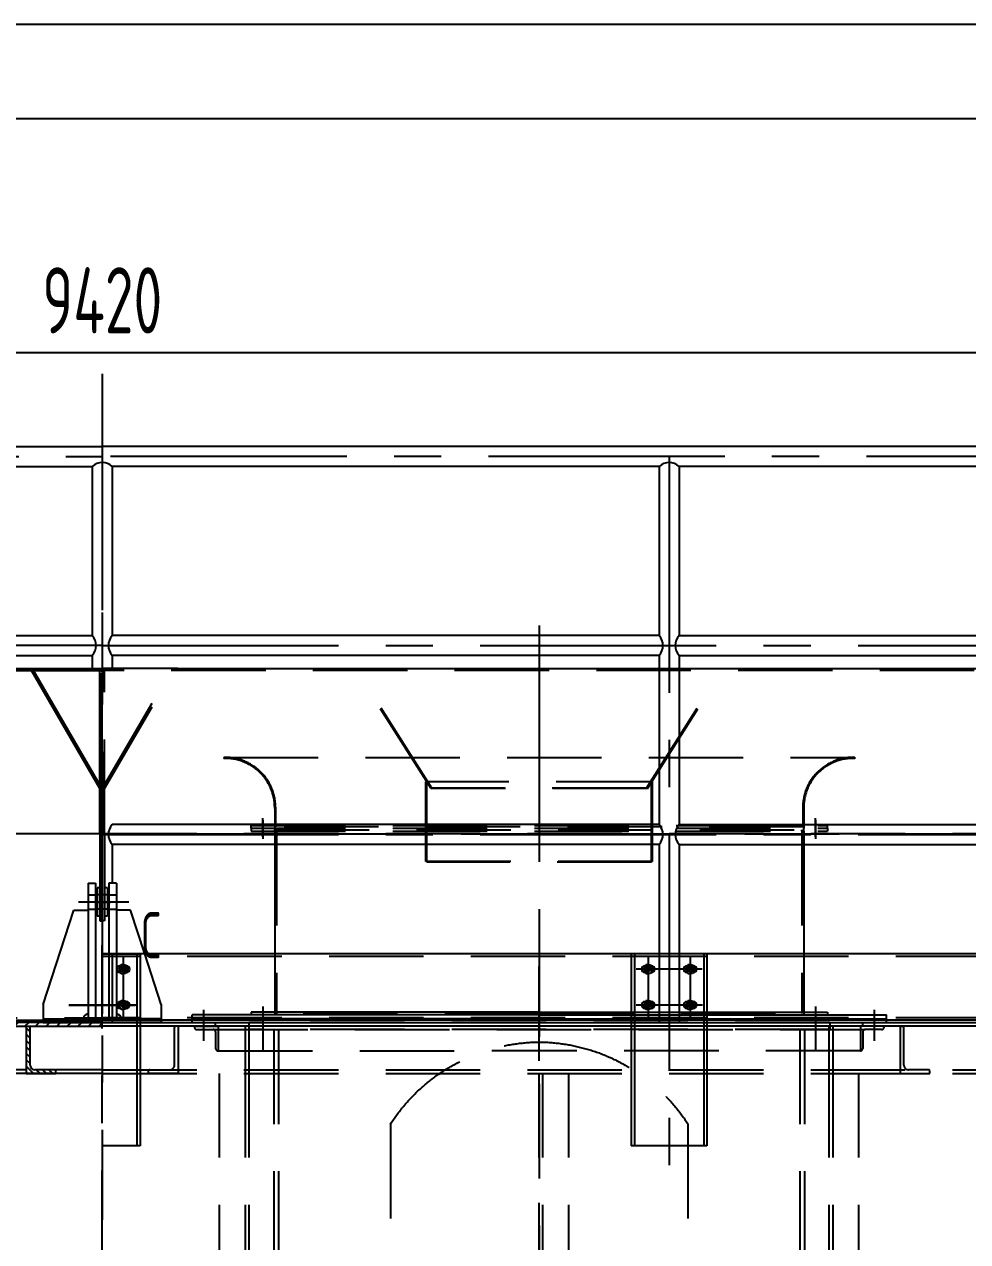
# Model space of a CAD drawing. Header units: millimetres. Extents: x 0 to 16800, y 0 to 11880.
# Drawn here: x 8706 to 10703, y 9304 to 11880 of the extents above; entities that cross this region are included whole.
import ezdxf
from ezdxf.enums import TextEntityAlignment as Align

# ---------------------------------------------------------------- set-up
doc = ezdxf.new("R2010")
doc.units = ezdxf.units.MM
doc.header["$LTSCALE"] = 400
doc.header["$MEASUREMENT"] = 0
doc.linetypes.add('F', pattern=[0.75, 0.5, -0.25])
doc.linetypes.add('G', pattern=[2, 1.25, -0.25, 0.25, -0.25])
for name, color, linetype in [('01', 7, 'Continuous'), ('02', 1, 'Continuous'), ('04', 2, 'F'), ('05', 4, 'G'), ('08', 1, 'Continuous'), ('11', 3, 'Continuous')]:
    doc.layers.add(name, color=color, linetype=linetype)
doc.styles.get("Standard").update_dxf_attribs({"font": 'isocp', "width": 0.707, "bigfont": 'intecad.shx'})
doc.dimstyles.new('INTE', dxfattribs={"dimscale": 40, "dimtxt": 3.5, "dimasz": 3, "dimexe": 3, "dimexo": 0, "dimgap": 1, "dimtad": 1, "dimdsep": 46, "dimtxsty": 'Standard', "dimcen": 0, "dimclrd": 1, "dimclre": 1, "dimclrt": 3, "dimaunit": 1, "dimadec": 1, "dimazin": 0, "dimtfac": 1, "dimtmove": 0, "dimatfit": 0, "dimfxl": 0, "dimarcsym": 0})
pattern_1 = [(135, (2824.011, -2588.643), (-8.838835, -8.838835), [])]

# ---------------------------------------------------------------- blocks, each defined once
blk = doc.blocks.new('*U120')
at = {"layer": '01'}
for p, q in [((0, 100), (5.4, 100)), ((0, 100), (0, 0)), ((8, 18), (8, 97.4)), ((0, 0), (63, 0)), ((60.4, 8), (18, 8)), ((63, 0), (63, 5.4))]:
    blk.add_line(p, q, dxfattribs=at)
for centre, radius, start, end in [((5.4, 97.4), 2.64, 359.954, 90), ((18, 18), 10, 180, 270), ((60.4, 5.4), 2.64, 0, 89.9895)]:
    blk.add_arc(centre, radius, start, end, dxfattribs=at)
blk = doc.blocks.new('*U122')
at = {"layer": '01'}
for p, q in [((0, 10), (-9, 4.8)), ((-9, 4.8), (-9, 0)), ((-9, -4.8), (-9, 0)), ((9, 4.8), (0, 10)), ((9, 0), (9, 4.8)), ((0, -10), (-9, -4.8)), ((9, -4.8), (0, -10)), ((9, 0), (9, -4.8))]:
    blk.add_line(p, q, dxfattribs=at)
blk.add_circle((0, 0), 4.8, dxfattribs=at)
at = {"layer": '02'}
blk.add_arc((0, 0), 6, 266.5577, 182.6113, dxfattribs=at)
at = {"layer": '05'}
for p, q in [((9.6, 0), (-9.8, 0)), ((0, 10.6), (0, -10.5))]:
    blk.add_line(p, q, dxfattribs=at)
blk = doc.blocks.new('RWERW')
at = {"layer": '04', "color": 2, "linetype": 'F'}
for p, q in [((-15257.2, 9834.4), (-15257.2, 8214.4)), ((-15872.2, 9664.4), (-15872.2, 9649.4)), ((-15872.2, 9664.4), (-14642.2, 9664.4)), ((-15842.2, 9684), (-15842.2, 9606.5)), ((-14672.2, 9684), (-14672.2, 9606.5)), ((-14642.2, 9664.4), (-14642.2, 9649.4)), ((-14642.2, 9664.4), (-14642.2, 9649.4)), ((-15872.2, 9649.4), (-14642.2, 9649.4)), ((-15819.2, 9649.4), (-15819.2, 8929.4)), ((-15809.2, 9649.4), (-15809.2, 8929.4)), ((-14705.2, 9649.4), (-14705.2, 8929.4)), ((-14695.2, 9649.4), (-14695.2, 8929.4)), ((-15572.2, 9449.3), (-15572.2, 9011.3)), ((-14942.2, 9449.3), (-14942.2, 9011.3)), ((-15257.2, 8440.7), (-15257.2, 8986)), ((-15257.2, 8440.7), (-15257.2, 8986)), ((-15257.2, 8440.7), (-15257.2, 8986)), ((-15257.2, 8440.7), (-15257.2, 8986)), ((-15872.2, 8929.4), (-14642.2, 8929.4)), ((-15872.2, 8929.4), (-15872.2, 8914.4)), ((-15872.2, 8914.4), (-14642.2, 8914.4)), ((-15872.2, 8914.4), (-15872.2, 8894.4)), ((-15842.2, 8825), (-15842.2, 8939.3)), ((-14672.2, 8825), (-14672.2, 8939.3)), ((-14642.2, 8929.4), (-14642.2, 8914.4)), ((-14642.2, 8914.4), (-14642.2, 8894.4)), ((-15257.2, 8904.4), (-15872.2, 8904.4)), ((-15872.2, 8894.4), (-15819.2, 8894.4)), ((-15257.2, 8894.4), (-15872.2, 8894.4)), ((-15872.2, 8884.4), (-15872.2, 8894.4)), ((-15819.2, 8886.4), (-15827.2, 8894.4)), ((-15819.2, 8894.4), (-15819.2, 8904.4)), ((-15819.2, 8899.4), (-15257.2, 8899.4)), ((-15819.2, 8844.4), (-15819.2, 8894.4)), ((-15819.2, 8894.4), (-15819.2, 8855.2)), ((-15813.2, 8894.4), (-15813.2, 8899.4)), ((-15813.2, 8894.4), (-15813.2, 8844.4)), ((-15257.2, 8904.4), (-14642.2, 8904.4)), ((-14695.2, 8899.4), (-15257.2, 8899.4)), ((-15257.2, 8894.4), (-14642.2, 8894.4)), ((-14701.2, 8894.4), (-14701.2, 8899.4)), ((-14701.2, 8894.4), (-14701.2, 8844.4)), ((-14695.2, 8894.4), (-14695.2, 8904.4)), ((-14695.2, 8886.4), (-14687.2, 8894.4)), ((-14642.2, 8894.4), (-14695.2, 8894.4)), ((-14695.2, 8844.4), (-14695.2, 8894.4)), ((-14695.2, 8894.4), (-14695.2, 8855.2)), ((-14642.2, 8884.4), (-14642.2, 8894.4)), ((-15829.2, 8854.4), (-15872.2, 8884.4)), ((-14685.2, 8854.4), (-14642.2, 8884.4)), ((-15819.2, 8844.4), (-15868.2, 8568.4)), ((-15813.3, 8843.4), (-15862.2, 8567.9)), ((-15829.2, 8854.4), (-15819.2, 8854.4)), ((-15819.2, 8844.4), (-15257.2, 8844.4)), ((-15819.2, 8844.4), (-15813.3, 8843.4)), ((-14695.2, 8844.4), (-15257.2, 8844.4)), ((-14695.2, 8844.4), (-14701.1, 8843.4)), ((-14701.1, 8843.4), (-14652.2, 8567.9)), ((-14685.2, 8854.4), (-14695.2, 8854.4)), ((-14695.2, 8844.4), (-14646.2, 8568.4)), ((-15285.8, 8831.5), (-15855.1, 8574.4)), ((-15228.7, 8831.5), (-14659.4, 8574.4)), ((-15877.5, 8558.4), (-15918.2, 8508.4)), ((-15877.5, 8558.4), (-15868.2, 8558.4)), ((-15868.2, 8498.4), (-15868.2, 8568.4)), ((-15868.2, 8568.4), (-15257.2, 8568.4)), ((-15862.1, 8568.4), (-15868, 8569.5)), ((-15862.2, 8498.4), (-15862.2, 8567.9)), ((-15740.2, 8558.4), (-15740.2, 8498.4)), ((-15734.2, 8558.4), (-15740.2, 8558.4)), ((-15734.2, 8558.4), (-15734.2, 8498.4)), ((-15580.2, 8558.4), (-15580.2, 8498.4)), ((-15574.2, 8558.4), (-15580.2, 8558.4)), ((-15574.2, 8558.4), (-15574.2, 8498.4)), ((-15420.2, 8558.4), (-15420.2, 8498.4)), ((-15414.2, 8558.4), (-15420.2, 8558.4)), ((-15414.2, 8558.4), (-15414.2, 8498.4)), ((-15257.2, 8558.4), (-15260.2, 8558.4)), ((-15260.2, 8498.4), (-15260.2, 8558.4)), ((-14646.2, 8568.4), (-15257.2, 8568.4)), ((-15257.2, 8558.4), (-15254.2, 8558.4)), ((-15254.2, 8498.4), (-15254.2, 8558.4)), ((-15100.2, 8558.4), (-15100.2, 8498.4)), ((-15100.2, 8558.4), (-15094.2, 8558.4)), ((-15094.2, 8558.4), (-15094.2, 8498.4)), ((-14940.2, 8558.4), (-14940.2, 8498.4)), ((-14940.2, 8558.4), (-14934.2, 8558.4)), ((-14934.2, 8558.4), (-14934.2, 8498.4)), ((-14780.2, 8558.4), (-14780.2, 8498.4)), ((-14780.2, 8558.4), (-14774.2, 8558.4)), ((-14774.2, 8558.4), (-14774.2, 8498.4)), ((-14652.3, 8568.4), (-14646.4, 8569.5)), ((-14652.2, 8498.4), (-14652.2, 8567.9)), ((-14646.2, 8498.4), (-14646.2, 8568.4)), ((-14637, 8558.4), (-14646.2, 8558.4)), ((-14637, 8558.4), (-14596.2, 8508.4)), ((-15918.2, 8508.4), (-15918.2, 8498.4)), ((-15898.7, 8459.2), (-15898.7, 8519.2)), ((-15879.8, 8498.4), (-15868.2, 8508.5)), ((-15734.2, 8508.4), (-15740.2, 8508.4)), ((-15574.2, 8508.4), (-15580.2, 8508.4)), ((-15414.2, 8508.4), (-15420.2, 8508.4)), ((-15257.2, 8508.4), (-15260.2, 8508.4)), ((-15257.2, 8508.4), (-15254.2, 8508.4)), ((-15100.2, 8508.4), (-15094.2, 8508.4)), ((-14940.2, 8508.4), (-14934.2, 8508.4)), ((-14780.2, 8508.4), (-14774.2, 8508.4)), ((-14634.6, 8498.4), (-14646.2, 8508.5)), ((-14615.7, 8459.2), (-14615.7, 8519.2)), ((-14596.2, 8508.4), (-14596.2, 8498.4)), ((-15257.2, 8498.4), (-15921.2, 8498.4)), ((-15921.2, 8478.4), (-15921.2, 8498.4)), ((-15921.2, 8488.4), (-15257.2, 8488.4)), ((-15921.2, 8488.4), (-15257.2, 8488.4)), ((-15921.2, 8478.4), (-15257.2, 8478.4)), ((-15868.2, 8488.4), (-15868.2, 8498.4)), ((-15868.2, 8493.4), (-15257.2, 8493.4)), ((-15862.2, 8498.4), (-15862.2, 8493.4)), ((-15257.2, 8498.4), (-14593.2, 8498.4)), ((-14646.2, 8493.4), (-15257.2, 8493.4)), ((-14593.2, 8488.4), (-15257.2, 8488.4)), ((-14593.2, 8488.4), (-15257.2, 8488.4)), ((-14593.2, 8478.4), (-15257.2, 8478.4)), ((-14652.2, 8498.4), (-14652.2, 8493.4)), ((-14646.2, 8488.4), (-14646.2, 8498.4)), ((-14593.2, 8478.4), (-14593.2, 8498.4)), ((-15899.2, 8255.5), (-15899.2, 8296.2)), ((-14615.2, 8255.5), (-14615.2, 8296.2)), ((-15921.2, 8278.4), (-15871.2, 8278.4)), ((-15871.2, 8278.4), (-15921.2, 8278.4)), ((-15921.2, 8278.4), (-15921.2, 8274.9)), ((-15919.7, 8273.4), (-15881.7, 8273.4)), ((-15876.2, 8278.4), (-14638.2, 8278.4)), ((-15871.2, 8228.4), (-15871.2, 8278.4)), ((-15871.2, 8273.4), (-14643.2, 8273.4)), ((-15257.2, 8286.5), (-15257.2, 7632)), ((-14643.2, 8278.4), (-14593.2, 8278.4)), ((-14593.2, 8278.4), (-14643.2, 8278.4)), ((-14643.2, 8228.4), (-14643.2, 8278.4)), ((-14594.7, 8273.4), (-14632.7, 8273.4)), ((-14593.2, 8278.4), (-14593.2, 8274.9)), ((-15876.2, 8267.9), (-15876.2, 8230.1)), ((-14638.2, 8267.9), (-14638.2, 8230.1)), ((-15876.2, 8230.1), (-15876.2, 7598.4)), ((-15874.6, 8228.4), (-14639.9, 8228.4)), ((-15871.2, 8228.4), (-15874.6, 8228.4)), ((-15871.2, 8228.4), (-15871.2, 7609.4)), ((-15826.2, 8228.4), (-15826.2, 7653.3)), ((-15826.2, 8228.4), (-15826.2, 7653.3)), ((-15826.2, 8223.4), (-15259.7, 8223.4)), ((-15259.7, 8228.4), (-15259.7, 7818.4)), ((-15254.7, 8228.4), (-15254.7, 7818.4)), ((-15254.7, 8223.4), (-14688.2, 8223.4)), ((-14688.2, 8228.4), (-14688.2, 7759)), ((-14688.2, 8228.4), (-14688.2, 7759)), ((-14643.2, 8230.1), (-14643.2, 7760.4)), ((-14638.2, 8230.1), (-14638.2, 7713.4)), ((-15826.2, 7818.4), (-14688.2, 7818.4)), ((-15826.2, 7653.3), (-14688.2, 7759)), ((-15826.2, 7653.3), (-14688.2, 7759)), ((-14643.2, 7760.4), (-14643.2, 7722.5)), ((-15843.2, 7728.4), (-16091.6, 7728.4)), ((-15876.2, 7598.4), (-14638.2, 7713.4)), ((-15865.8, 7604.4), (-14684.2, 7714.2)), ((-14685.5, 7714.1), (-14647.8, 7717.6))]:
    blk.add_line(p, q, dxfattribs=at)
at = {"layer": '04', "color": 2, "linetype": 'F', "ltscale": 1.25}
for p, q in [((-16057.2, 7845.4), (-16057.2, 7875.4)), ((-16057.2, 7875.4), (-16027.2, 7875.4)), ((-16057.2, 7875.4), (-16027.2, 7875.4)), ((-16053.2, 7728.4), (-16053.2, 7875.4)), ((-16027.2, 7728.4), (-16027.2, 7875.4)), ((-16057.2, 7845.4), (-16057.2, 7728.4)), ((-16027.2, 7845.4), (-15876.2, 7845.4)), ((-16027.2, 7842.4), (-15876.2, 7842.4)), ((-15876.2, 7611.4), (-15876.2, 7845.4)), ((-16057.2, 7611.4), (-16057.2, 7728.4)), ((-16053.2, 7728.4), (-16053.2, 7581.4)), ((-16027.2, 7728.4), (-16027.2, 7581.4)), ((-16057.2, 7611.4), (-16057.2, 7581.4)), ((-16027.2, 7614.4), (-15876.2, 7614.4)), ((-16027.2, 7611.4), (-15876.2, 7611.4)), ((-16064.2, 7593.4), (-16045, 7593.4)), ((-16057.2, 7581.4), (-16027.2, 7581.4)), ((-16057.2, 7581.4), (-16027.2, 7581.4))]:
    blk.add_line(p, q, dxfattribs=at)
at = {"layer": '04', "color": 2, "linetype": 'F'}
for centre, radius, start, end in [((-15252.9, 9242.8), 380.3, 90.6529, 147.1115), ((-15261.6, 9242.8), 380.3, 32.8885, 89.3471), ((-14850.3, 9019.8), 722, 180.6757, 235.6912), ((-15664.2, 9019.8), 722, 304.3088, 359.3243), ((-15919.7, 8274.9), 1.52, 180, 270), ((-15881.7, 8267.9), 5.5, 360, 89.8782), ((-14632.7, 8267.9), 5.5, 90.1218, 180), ((-14594.7, 8274.9), 1.52, 270, 0), ((-15874.6, 8230.1), 1.65, 180.2621, 270), ((-14639.9, 8230.1), 1.65, 270, 359.7379), ((-14648.2, 7722.5), 5, 275.3071, 0), ((-15866.2, 7609.4), 5, 180, 275.3071)]:
    blk.add_arc(centre, radius, start, end, dxfattribs=at)
for p in [(-15871.2, 8498.4), (-15871.2, 8498.4), (-14643.2, 8498.4), (-14643.2, 8498.4)]:
    blk.add_point(p, dxfattribs=at)
blk = doc.blocks.new('*D143')
at = {"layer": '08', "color": 1, "lineweight": -2}
for p, q in [((4160.8, 9429.8), (4160.8, 11305.8)), ((13580.8, 9899.6), (13580.8, 11305.8)), ((4280.8, 11185.8), (13460.8, 11185.8))]:
    blk.add_line(p, q, dxfattribs=at)
at = {"layer": '08', "color": 1}
for points in [[(4280.8, 11205.8), (4280.8, 11165.8), (4160.8, 11185.8)], [(13460.8, 11205.8), (13460.8, 11165.8), (13580.8, 11185.8)]]:
    blk.add_solid(points, dxfattribs=at)
at = {"layer": 'DEFPOINTS', "color": 0}
for p in [(13580.8, 11185.8), (13580.8, 9899.6), (4160.8, 9429.8)]:
    blk.add_point(p, dxfattribs=at)
at = {"layer": '08', "color": 3, "insert": (8870.8, 11295.8), "char_height": 140, "attachment_point": 5}
blk.add_mtext('9420', dxfattribs=at)
blk = doc.blocks.new('*U145')
at = {"layer": '01'}
blk.add_lwpolyline([(415, 292), (25, 292)], dxfattribs=at)
at = {"layer": '02'}
blk.add_lwpolyline([(420, 297), (0, 297)], dxfattribs=at)

msp = doc.modelspace()

# ---------------------------------------------------------------- hatches: boundary and pattern name
at = {"layer": '02', "linetype": 'Continuous'}
h = msp.add_hatch(dxfattribs=at)
h.set_pattern_fill('ANSI31', color=1, scale=100, angle=90, style=0)
h.set_pattern_definition(pattern_1)
h.paths.add_polyline_path([(8870.786, 10513.11), (8870.786, 10516.462), (7945.786, 10516.462), (7945.786, 10512.462), (8870.138, 10512.462)])
h = msp.add_hatch(dxfattribs=at)
h.set_pattern_fill('ANSI31', color=1, scale=100, style=0)
h.set_pattern_definition([(45, (2824.011, -2588.643), (-8.838835, 8.838835), [])])
h.paths.add_polyline_path([(8725.41, 10512.462), (8720.786, 10512.462), (8865.786, 10262.462), (8865.786, 10270.435)])
h = msp.add_hatch(dxfattribs=at)
h.set_pattern_fill('ANSI31', color=1, scale=100, angle=90, style=0)
h.set_pattern_definition(pattern_1)
h.paths.add_polyline_path([(8870.786, 10512.462), (8865.786, 10512.462), (8865.786, 10166.462), (8870.786, 10166.462)])
h = msp.add_hatch(dxfattribs=at)
h.set_pattern_fill('LINE', color=1, scale=5, angle=45, style=0)
h.set_pattern_definition([(45, (-17332.73, 7248.03), (-11.22532, 11.22532), [])])
h.paths.add_polyline_path([(7235.786, 9767.462), (6455.786, 9767.462), (6455.786, 9759.462), (6475.368, 9759.462), (7235.786, 9759.462)])
h.paths.add_polyline_path([(8870.786, 9767.462), (8655.786, 9767.462), (8655.786, 9759.462), (8675.368, 9759.462), (8870.786, 9759.462)])
h.paths.add_polyline_path([(8655.786, 9767.462), (8630.786, 9767.462), (8630.786, 9759.462), (8655.786, 9759.462)])
h.paths.add_polyline_path([(7260.786, 9767.462), (7235.786, 9767.462), (7235.786, 9759.462), (7260.786, 9759.462)])
h.paths.add_polyline_path([(6455.786, 9767.462), (6430.786, 9767.462), (6430.786, 9759.462), (6455.786, 9759.462)])
h.paths.add_polyline_path([(5060.786, 9767.462), (5035.786, 9767.462), (5035.786, 9759.462), (5060.786, 9759.462)])
h.paths.add_polyline_path([(5035.786, 9767.462), (4168.786, 9767.462), (4168.786, 9759.462), (5035.786, 9759.462)])
h = msp.add_hatch(dxfattribs=at)
h.set_pattern_fill('LINE', color=1, scale=3, angle=45, style=0)
h.set_pattern_definition([(315, (-23383.1015, 12335.285), (-6.735192, -6.735192), [])])
h.paths.add_polyline_path([(8772.786, 9664.822), (8772.786, 9659.462), (8709.786, 9659.462), (8709.786, 9759.462), (8714.057, 9759.462), (8717.786, 9756.822), (8717.786, 9677.462, 0.41421353), (8727.786, 9667.462), (8770.146, 9667.462)])

# ---------------------------------------------------------------- linework, layer by layer
at = {"color": 7, "linetype": 'Continuous'}
for p, q in [((9030.786, 10516.462), (8870.786, 10516.459)), ((9030.786, 10516.462), (12668.711, 10516.462)), ((8875.786, 10166.462), (8875.786, 9982.463)), ((8840.786, 10062.462), (8840.786, 9775.462)), ((8856.786, 10062.462), (8856.786, 9775.462)), ((8859.786, 10052.462), (8859.786, 9992.462)), ((8881.786, 10052.462), (8881.786, 9992.462)), ((8884.786, 10062.462), (8884.786, 9775.462)), ((8900.786, 10062.462), (8900.786, 9775.462)), ((8709.786, 9667.462), (8507.786, 9667.462)), ((8870.786, 9667.462), (8772.786, 9667.462)), ((8870.786, 9659.462), (8507.786, 9659.462))]:
    msp.add_line(p, q, dxfattribs=at)
for centre, start, end in [((8840.786, 9775.462), 90, 180), ((8900.786, 9775.462), 0, 90)]:
    msp.add_arc(centre, 10, start, end)
at = {"layer": '01', "color": 7, "linetype": 'Continuous'}
for p, q in [((4193.786, 10986.612), (8870.786, 10986.612)), ((12588.486, 10986.612), (8870.786, 10986.612)), ((7691.936, 10944.312), (8849.636, 10944.312)), ((8849.636, 10944.312), (8849.636, 10586.612)), ((10049.636, 10944.312), (8891.936, 10944.312)), ((8891.936, 10944.312), (8891.936, 10586.612)), ((10049.636, 10944.312), (10049.636, 10586.612)), ((11249.636, 10944.312), (10091.936, 10944.312)), ((10091.936, 10944.312), (10091.936, 10586.612)), ((10091.936, 10586.612), (11249.636, 10586.612)), ((8849.636, 10544.312), (8849.636, 10516.462)), ((8891.936, 10544.312), (8891.936, 10516.462)), ((10049.636, 10544.312), (10049.636, 10186.612)), ((10091.936, 10544.312), (11249.636, 10544.312)), ((10091.936, 10544.312), (10091.936, 10186.612)), ((8865.786, 10262.462), (8720.786, 10512.462)), ((8865.786, 10270.435), (8725.41, 10512.462)), ((8865.786, 10166.462), (8865.786, 10512.462)), ((8865.786, 10506.462), (8865.786, 9982.463)), ((8870.786, 9982.463), (8870.786, 10506.462)), ((10091.936, 10186.612), (11249.636, 10186.612)), ((9235.786, 10172.462), (9235.786, 9912.462)), ((10355.786, 10172.462), (10355.786, 9912.462)), ((8891.936, 10144.312), (8891.936, 10062.462)), ((10049.636, 10144.312), (10049.636, 9912.462)), ((10091.936, 10144.312), (10091.936, 9912.462)), ((10091.936, 10144.312), (11249.636, 10144.312)), ((8840.786, 10062.462), (8856.786, 10062.462)), ((8900.786, 10062.462), (8884.786, 10062.462)), ((8745.786, 9805.462), (8810.786, 10005.462)), ((8810.786, 10005.462), (8840.786, 10005.462)), ((8930.786, 10005.462), (8900.786, 10005.462)), ((8961.011, 9912.462), (8930.786, 10005.462)), ((8865.786, 9982.463), (8870.786, 9982.463)), ((8875.786, 9982.463), (8865.786, 9982.463)), ((12550.786, 9912.462), (8870.786, 9912.462)), ((8950.786, 9912.462), (8950.786, 9772.462)), ((10150.786, 9912.462), (10150.786, 9772.462)), ((8909.312, 9887.462), (8908.286, 9887.462)), ((8908.286, 9873.462), (8909.312, 9873.462)), ((8922.286, 9887.462), (8921.26, 9887.462)), ((8921.26, 9873.462), (8922.286, 9873.462)), ((10019.286, 9887.462), (10020.312, 9887.462)), ((10020.312, 9873.462), (10019.286, 9873.462)), ((10032.26, 9887.462), (10033.286, 9887.462)), ((10033.286, 9873.462), (10032.26, 9873.462)), ((10109.312, 9887.462), (10108.286, 9887.462)), ((10108.286, 9873.462), (10109.312, 9873.462)), ((10122.286, 9887.462), (10121.26, 9887.462)), ((10121.26, 9873.462), (10122.286, 9873.462)), ((8745.786, 9805.462), (8745.786, 9767.462)), ((8909.312, 9811.462), (8908.286, 9811.462)), ((8908.286, 9797.462), (8909.312, 9797.462)), ((8922.286, 9811.462), (8921.26, 9811.462)), ((8921.26, 9797.462), (8922.286, 9797.462)), ((10019.286, 9811.462), (10020.312, 9811.462)), ((10020.312, 9797.462), (10019.286, 9797.462)), ((10032.26, 9811.462), (10033.286, 9811.462)), ((10033.286, 9797.462), (10032.26, 9797.462)), ((10109.312, 9811.462), (10108.286, 9811.462)), ((10108.286, 9797.462), (10109.312, 9797.462)), ((10122.286, 9811.462), (10121.26, 9811.462)), ((10121.26, 9797.462), (10122.286, 9797.462)), ((8870.786, 9767.462), (4168.786, 9767.462)), ((8870.786, 9767.462), (5645.786, 9767.462)), ((7750.786, 9772.462), (8790.786, 9772.462)), ((8745.786, 9775.462), (8870.786, 9775.462)), ((8745.786, 9767.462), (8870.786, 9767.462)), ((8790.786, 9772.462), (8790.786, 9772.462)), ((8795.786, 9767.462), (8870.786, 9767.462)), ((8995.786, 9775.462), (8870.786, 9775.462)), ((8870.786, 9767.462), (13572.786, 9767.462)), ((8870.786, 9767.462), (12095.786, 9767.462)), ((8995.786, 9767.462), (8870.786, 9767.462)), ((8945.786, 9767.462), (8870.786, 9767.462)), ((9990.786, 9772.462), (8950.786, 9772.462)), ((8950.786, 9772.462), (8950.786, 9772.462)), ((9795.786, 9783.462), (9060.786, 9783.462)), ((9060.786, 9767.462), (9060.786, 9783.462)), ((9795.786, 9775.462), (9060.786, 9775.462)), ((9795.786, 9789.462), (9185.786, 9789.462)), ((9185.786, 9789.462), (9185.786, 9783.462)), ((9795.786, 9783.462), (9185.786, 9783.462)), ((9795.786, 9789.462), (10405.786, 9789.462)), ((9795.786, 9783.462), (10405.786, 9783.462)), ((9795.786, 9783.462), (10530.786, 9783.462)), ((9795.786, 9775.462), (10530.786, 9775.462)), ((11190.786, 9772.462), (10150.786, 9772.462)), ((10150.786, 9772.462), (10150.786, 9772.462)), ((10405.786, 9789.462), (10405.786, 9783.462)), ((10530.786, 9767.462), (10530.786, 9783.462)), ((4168.786, 9759.462), (8870.786, 9759.462)), ((13572.786, 9759.462), (8870.786, 9759.462))]:
    msp.add_line(p, q, dxfattribs=at)
at = {"layer": '01'}
for p, q in [((7691.936, 10586.612), (8849.636, 10586.612)), ((10049.636, 10586.612), (8891.936, 10586.612)), ((7691.936, 10544.312), (8849.636, 10544.312)), ((10049.636, 10544.312), (8891.936, 10544.312)), ((4919.786, 10516.462), (8870.786, 10516.462)), ((4924.786, 10512.462), (8870.786, 10512.462)), ((8865.786, 10270.435), (8862.326, 10268.428)), ((10049.636, 10186.612), (8891.936, 10186.612)), ((10049.636, 10144.312), (8891.936, 10144.312)), ((8950.786, 9912.462), (8870.786, 9912.462)), ((8870.786, 9912.462), (8950.786, 9912.462)), ((8944.286, 9912.462), (8944.286, 9506.462)), ((8950.786, 9912.462), (8950.786, 9506.462)), ((9990.786, 9912.462), (9990.786, 9506.462)), ((10150.786, 9912.462), (9990.786, 9912.462)), ((9997.286, 9912.462), (9997.286, 9506.462)), ((10144.286, 9912.462), (10144.286, 9506.462)), ((10150.786, 9912.462), (10150.786, 9506.462)), ((8870.786, 9885.983), (8870.786, 9785.983)), ((8950.786, 9506.462), (8870.786, 9506.462)), ((10150.786, 9506.462), (9990.786, 9506.462))]:
    msp.add_line(p, q, dxfattribs=at)
at = {"layer": '01', "color": 7, "linetype": 'Continuous'}
for centre, radius, start, end in [((8870.786, 10920.944), 31.518, 90, 132.147617), ((8870.786, 10920.944), 31.518, 47.852383, 90), ((10070.786, 10920.944), 31.518, 47.852383, 132.147617), ((8826.268, 10565.462), 31.518, 317.852383, 42.147617), ((8915.304, 10565.462), 31.518, 137.852383, 222.147617), ((10026.268, 10565.462), 31.518, 317.852383, 42.147617), ((10115.304, 10565.462), 31.518, 137.852383, 222.147617), ((8915.304, 10165.462), 31.518, 137.852383, 222.147617), ((10026.268, 10165.462), 31.518, 317.852383, 42.147617), ((10115.304, 10165.462), 31.518, 137.852383, 222.147617), ((8908.286, 9880.462), 7, 90, 270), ((8922.286, 9880.462), 7, 270, 90), ((10019.286, 9880.462), 7, 90, 270), ((10033.286, 9880.462), 7, 270, 90), ((10108.286, 9880.462), 7, 90, 270), ((10122.286, 9880.462), 7, 270, 90), ((8908.286, 9804.462), 7, 90, 270), ((8922.286, 9804.462), 7, 270, 90), ((10019.286, 9804.462), 7, 90, 270), ((10033.286, 9804.462), 7, 270, 90), ((10108.286, 9804.462), 7, 90, 270), ((10122.286, 9804.462), 7, 270, 90)]:
    msp.add_arc(centre, radius, start, end, dxfattribs=at)
at = {"layer": '02', "color": 1, "linetype": 'Continuous'}
msp.add_line((8870.138, 10512.462), (8870.786, 10513.11), dxfattribs=at)
at = {"layer": '04', "color": 2, "linetype": 'F'}
for p, q in [((12816.786, 10512.462), (8870.786, 10512.459)), ((8875.786, 10270.435), (9016.162, 10512.462)), ((8875.786, 10262.462), (9020.786, 10512.462)), ((8875.786, 10166.462), (8875.786, 10512.459)), ((9566.786, 10262.462), (9408.286, 10512.462)), ((9568.475, 10263.533), (9410.654, 10512.462)), ((10023.097, 10263.533), (10180.918, 10512.462)), ((10024.786, 10262.462), (10183.286, 10512.462)), ((9127.786, 10328.462), (9127.786, 10326.462)), ((9127.786, 10328.462), (10463.786, 10328.462)), ((10463.786, 10328.462), (10463.786, 10326.462)), ((9555.786, 10166.462), (9555.786, 10276.658)), ((9557.786, 10276.658), (9555.786, 10276.658)), ((9557.786, 10166.462), (9557.786, 10276.658)), ((10031.418, 10276.658), (9560.154, 10276.658)), ((9566.786, 10262.462), (9568.475, 10263.533)), ((10024.786, 10262.462), (9566.786, 10262.462)), ((10023.097, 10263.533), (9568.475, 10263.533)), ((10024.786, 10262.462), (10023.097, 10263.533)), ((10035.786, 10276.658), (10033.786, 10276.658)), ((10033.786, 10166.462), (10033.786, 10276.658)), ((10035.786, 10166.462), (10035.786, 10276.658)), ((9235.786, 10223.228), (9235.786, 10184.462)), ((9237.786, 10223.228), (9237.786, 10184.462)), ((10353.786, 10223.228), (10353.786, 10184.462)), ((10355.786, 10223.228), (10355.786, 10184.462)), ((9185.786, 10178.462), (9185.786, 10184.462)), ((9185.786, 10184.462), (10405.786, 10184.462)), ((9185.786, 10178.462), (10405.786, 10178.462)), ((9185.786, 10178.462), (9185.786, 10172.462)), ((9210.786, 10160.335), (9210.786, 10200.23)), ((9210.786, 10195.821), (9210.786, 10155.925)), ((9235.786, 10184.462), (9235.786, 10178.462)), ((10355.786, 10181.462), (9235.786, 10181.462)), ((9235.786, 10172.462), (9235.786, 10178.462)), ((9237.786, 10184.462), (9237.786, 10181.462)), ((10353.786, 10184.462), (10353.786, 10181.462)), ((10355.786, 10184.462), (10355.786, 10178.462)), ((10355.786, 10172.462), (10355.786, 10178.462)), ((10380.786, 10160.335), (10380.786, 10200.23)), ((10380.786, 10195.821), (10380.786, 10155.925)), ((10405.786, 10178.462), (10405.786, 10184.462)), ((10405.786, 10178.462), (10405.786, 10172.462)), ((12970.786, 10166.462), (8675.786, 10166.462)), ((9030.786, 10166.462), (12970.786, 10166.462)), ((9185.786, 10172.462), (10405.786, 10172.462)), ((9235.786, 10175.462), (10355.786, 10175.462)), ((9239.786, 10172.462), (9239.786, 10175.462)), ((9239.786, 10172.462), (9239.786, 9789.462)), ((9555.786, 10108.462), (9555.786, 10166.462)), ((9557.786, 10108.462), (9557.786, 10166.462)), ((10033.786, 10108.462), (10033.786, 10166.462)), ((10035.786, 10108.462), (10035.786, 10166.462)), ((10351.786, 10172.462), (10351.786, 10175.462)), ((10351.786, 10172.462), (10351.786, 9789.462)), ((10035.786, 10108.462), (9555.786, 10108.462)), ((9557.786, 10108.462), (9557.786, 10106.462)), ((10033.786, 10106.462), (9557.786, 10106.462)), ((10033.786, 10106.462), (10033.786, 10108.462)), ((8840.786, 10037.962), (8856.786, 10037.962)), ((8881.786, 10037.962), (8859.786, 10037.962)), ((8884.786, 10037.962), (8900.786, 10037.962)), ((8840.786, 10006.962), (8856.786, 10006.962)), ((8881.786, 10006.962), (8859.786, 10006.962)), ((8884.786, 10006.962), (8900.786, 10006.962)), ((12550.786, 9907.462), (8870.786, 9907.462)), ((8891.936, 9912.462), (8891.936, 9772.462)), ((8995.786, 9805.462), (8961.011, 9912.462)), ((9235.786, 9912.462), (9235.786, 9789.462)), ((10049.636, 9912.462), (10049.636, 9772.462)), ((10091.936, 9912.462), (10091.936, 9772.462)), ((10355.786, 9912.462), (10355.786, 9789.462)), ((8995.786, 9805.462), (8995.786, 9767.462)), ((9085.786, 9728.761), (9085.786, 9794.261)), ((10505.786, 9728.761), (10505.786, 9794.261)), ((5190.786, 9777.462), (8870.786, 9777.462)), ((8790.786, 9772.462), (8870.786, 9772.462)), ((8849.636, 9772.462), (8849.636, 9767.462)), ((8849.636, 9767.462), (8870.786, 9767.462)), ((8870.786, 9767.462), (8849.636, 9767.462)), ((12550.786, 9777.462), (8870.786, 9777.462)), ((8950.786, 9772.462), (8870.786, 9772.462)), ((8891.936, 9767.462), (8870.786, 9767.462)), ((8870.786, 9767.462), (8891.936, 9767.462)), ((8891.936, 9772.462), (8891.936, 9767.462)), ((9110.786, 9759.462), (9110.786, 9767.462)), ((9795.786, 9786.462), (9235.786, 9786.462)), ((9795.786, 9786.462), (10355.786, 9786.462)), ((10150.786, 9772.462), (9990.786, 9772.462)), ((10049.636, 9772.462), (10049.636, 9767.462)), ((10091.936, 9767.462), (10049.636, 9767.462)), ((10091.936, 9772.462), (10091.936, 9767.462)), ((10480.786, 9759.462), (10480.786, 9767.462)), ((9023.786, 9677.462), (9023.786, 9756.82)), ((9031.786, 9759.462), (9026.426, 9759.462)), ((9031.786, 9759.462), (9031.786, 9659.462)), ((9065.786, 9757.462), (9065.786, 9757.462)), ((9066.203, 9759.462), (9115.786, 9759.462)), ((9070.786, 9752.462), (9105.786, 9752.462)), ((9110.786, 9747.462), (9110.786, 9712.462)), ((9115.786, 9759.462), (9115.786, 9707.462)), ((9173.786, 9659.462), (9173.786, 9759.462)), ((9181.786, 9659.462), (9181.786, 9759.462)), ((10409.786, 9659.462), (10409.786, 9759.462)), ((10417.786, 9659.462), (10417.786, 9759.462)), ((10525.368, 9759.462), (10475.786, 9759.462)), ((10475.786, 9759.462), (10475.786, 9707.462)), ((10480.786, 9747.462), (10480.786, 9712.462)), ((10520.786, 9752.462), (10485.786, 9752.462)), ((10525.786, 9757.462), (10525.786, 9757.462)), ((10559.786, 9759.462), (10565.146, 9759.462)), ((10559.786, 9759.462), (10559.786, 9659.462)), ((10567.786, 9677.462), (10567.786, 9756.82)), ((9115.786, 9707.462), (9695.577, 9707.462)), ((10475.786, 9707.462), (9695.577, 9707.462)), ((8870.786, 9667.462), (13572.786, 9667.462)), ((8968.786, 9659.462), (8968.786, 9664.822)), ((8971.425, 9667.462), (9013.786, 9667.462)), ((10620.146, 9667.462), (10577.786, 9667.462)), ((10622.786, 9659.462), (10622.786, 9664.822)), ((8870.786, 9659.462), (13572.786, 9659.462)), ((9031.786, 9659.462), (8968.786, 9659.462)), ((9118.786, 8581.462), (9118.786, 9659.462)), ((9173.786, 8581.462), (9173.786, 9659.462)), ((9181.786, 8581.462), (9181.786, 9659.462)), ((9795.786, 8581.462), (9795.786, 9659.462)), ((9803.786, 8581.462), (9803.786, 9659.462)), ((9858.786, 8581.462), (9858.786, 9659.462)), ((10409.786, 8581.462), (10409.786, 9659.462)), ((10417.786, 8581.462), (10417.786, 9659.462)), ((10472.786, 8581.462), (10472.786, 9659.462)), ((10559.786, 9659.462), (10622.786, 9659.462))]:
    msp.add_line(p, q, dxfattribs=at)
at = {"layer": '04'}
for p, q in [((8875.786, 10270.435), (8879.246, 10268.428)), ((9235.786, 9789.462), (9235.786, 9783.462)), ((9239.786, 9789.462), (9239.786, 9786.462)), ((10351.786, 9789.462), (10351.786, 9786.462)), ((10355.786, 9789.462), (10355.786, 9783.462)), ((9105.786, 9752.462), (10485.786, 9752.462))]:
    msp.add_line(p, q, dxfattribs=at)
at = {"layer": '04', "color": 2, "linetype": 'F'}
for centre, radius, start, end in [((9131.125, 10221.845), 106.67, 359.242928, 91.793705), ((9131.125, 10221.845), 104.67, 359.242928, 91.82799), ((10460.447, 10221.845), 106.67, 88.206295, 180.757072), ((10460.447, 10221.845), 104.67, 88.17201, 180.757072), ((9026.426, 9756.822), 2.64, 90, 180.045952), ((9070.786, 9757.462), 5, 156.421822, 270), ((9105.786, 9747.462), 5, 0, 90), ((10485.786, 9747.462), 5, 90, 180), ((10520.786, 9757.462), 5, 270, 23.578178), ((10565.146, 9756.822), 2.64, 359.954048, 90), ((9115.786, 9712.462), 5, 180, 270), ((10475.786, 9712.462), 5, 270, 0), ((8971.426, 9664.822), 2.64, 90.010536, 180), ((9013.786, 9677.462), 10, 270, 0), ((10577.786, 9677.462), 10, 180, 270), ((10620.146, 9664.822), 2.64, 0, 89.989464)]:
    msp.add_arc(centre, radius, start, end, dxfattribs=at)
at = {"layer": '05', "color": 4, "linetype": 'G'}
for p, q in [((8870.786, 11140.255), (8870.786, 9349.542)), ((4193.786, 10965.462), (8870.786, 10965.462)), ((12588.486, 10965.462), (8870.786, 10965.462)), ((10070.786, 10965.462), (10070.786, 9452.152)), ((8870.786, 10635.36), (8870.786, 10516.462)), ((9795.786, 10607.407), (9795.786, 9745.873)), ((8870.786, 10565.462), (4082.823, 10565.462)), ((8870.786, 10565.462), (12744.01, 10565.462)), ((8870.786, 10165.462), (12588.486, 10165.462)), ((8870.786, 10022.462), (8870.786, 10091.284)), ((8870.786, 10022.462), (8870.786, 10091.284)), ((8927.115, 10022.462), (8820.501, 10022.462)), ((8925.268, 10022.462), (8820.501, 10022.462)), ((8915.286, 9905.671), (8915.286, 9777.51)), ((8915.286, 9902.767), (8915.286, 9778.9)), ((10026.286, 9905.671), (10026.286, 9777.51)), ((10026.286, 9902.767), (10026.286, 9778.9)), ((10115.286, 9905.671), (10115.286, 9777.51)), ((10115.286, 9902.767), (10115.286, 9778.9)), ((9795.786, 7286.081), (9795.786, 9885.983)), ((10140.517, 9880.462), (10001.034, 9880.462)), ((10131.043, 9880.462), (10009.847, 9880.462)), ((8799.758, 9804.462), (8940.538, 9804.462)), ((8799.758, 9804.462), (8940.538, 9804.462)), ((8941.813, 9804.462), (8801.034, 9804.462)), ((8941.813, 9804.462), (8801.034, 9804.462)), ((8931.043, 9804.462), (8809.847, 9804.462)), ((8931.043, 9804.462), (8809.847, 9804.462)), ((8931.043, 9804.462), (8809.847, 9804.462)), ((8931.043, 9804.462), (8809.847, 9804.462)), ((8810.528, 9804.462), (8931.725, 9804.462)), ((8810.528, 9804.462), (8931.725, 9804.462)), ((8810.528, 9804.462), (8931.725, 9804.462)), ((8810.528, 9804.462), (8931.725, 9804.462)), ((10141.813, 9804.462), (10001.034, 9804.462)), ((10131.043, 9804.462), (10009.847, 9804.462)), ((10131.043, 9804.462), (10009.847, 9804.462))]:
    msp.add_line(p, q, dxfattribs=at)
at = {"layer": '05', "color": 7, "linetype": 'Continuous'}
for p, q in [((8870.786, 10166.462), (8505.786, 10166.462)), ((8865.786, 10166.462), (8865.786, 9982.463)), ((8865.786, 10052.462), (8859.786, 10052.462)), ((8881.786, 10052.462), (8875.786, 10052.462)), ((8865.786, 9992.462), (8859.786, 9992.462)), ((8881.786, 9992.462), (8875.786, 9992.462))]:
    msp.add_line(p, q, dxfattribs=at)
at = {"layer": '05'}
for p, q in [((8859.786, 10022.462), (8888.132, 10022.462)), ((8870.786, 9982.463), (8870.786, 10027.712)), ((8870.786, 7354.449), (8870.786, 9931.335)), ((9085.786, 9728.761), (9085.786, 9794.261)), ((9210.786, 9801.59), (9210.786, 9761.694)), ((10380.786, 9801.59), (10380.786, 9761.694)), ((10505.786, 9728.761), (10505.786, 9794.261))]:
    msp.add_line(p, q, dxfattribs=at)

# ---------------------------------------------------------------- block references
at = {"layer": '04', "xscale": 40, "yscale": 40, "zscale": 40}
msp.add_blockref('*U145', (0, 0), dxfattribs=at)
at = {"layer": '04'}
msp.add_blockref('*U120', (8709.786, 9659.462), dxfattribs=at)
at = {"layer": '05', "xscale": -1}
msp.add_blockref('RWERW', (-5461.441, 103.04), dxfattribs=at)
at = {"layer": '05', "xscale": -1, "rotation": 270}
for p in [(8915.286, 9880.462), (10115.286, 9880.462), (8915.286, 9804.462), (10115.286, 9804.462)]:
    msp.add_blockref('*U122', p, dxfattribs=at)
at = {"layer": '05', "rotation": 90}
for p in [(10026.286, 9880.462), (10026.286, 9804.462)]:
    msp.add_blockref('*U122', p, dxfattribs=at)

# ---------------------------------------------------------------- texts
at = {"layer": '11', "width": 0.707}
msp.add_text('C', height=98, dxfattribs=at).set_placement((8951.672, 9873.668), align=Align.BOTTOM_LEFT)

# ---------------------------------------------------------------- dimensions: what is measured, and where the dimension line sits
at = {"layer": '08'}
dim = msp.add_linear_dim(base=(13580.786, 11185.781), p1=(4160.786, 9429.804), p2=(13580.786, 9899.647), dimstyle='INTE', dxfattribs=at)
dim.commit()
dim.dimension.update_dxf_attribs({"geometry": '*D143', "text_midpoint": (8870.786, 11295.828)})

doc.saveas('drawing.dxf')
